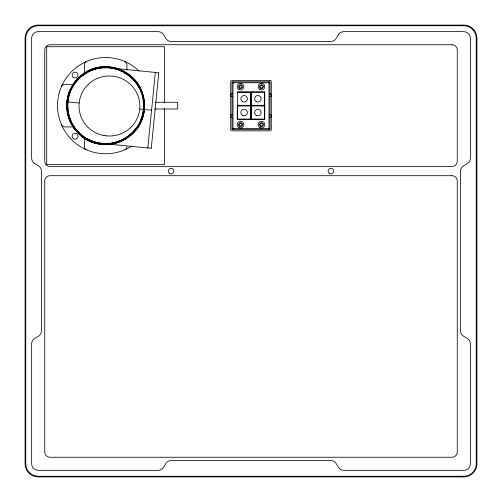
<?xml version="1.0" encoding="UTF-8"?>
<svg xmlns="http://www.w3.org/2000/svg" width="502" height="502" viewBox="0 0 502 502"><rect width="100%" height="100%" fill="white"/><g stroke="black" fill="none" stroke-linecap="round" stroke-linejoin="round"><path stroke-width="0.75" d="M67.004 101.799C63.98 125.914 87.348 148.09 111.319 143.923C130.194 141.206 145.178 123.392 144.25 104.303C143.93 81.945 121.81 63.666 99.766 67.331C82.661 69.866 68.592 84.706 66.942 101.799A35.435 32.184 -84.3 0 1 67.437 98.053L68.184 94.909M67.714 101.875C65.919 118.403 76.16 135.094 91.621 141.156A46.215 41.942 -84.3 0 0 112.291 143.29C121.578 141.551 130.162 136.475 135.973 129.001A35.196 31.946 -84.3 0 0 141.15 119.771L142.7 114.826A35.705 32.404 -84.3 0 0 139.989 88.691C135.735 80.232 128.336 73.556 119.564 70.035A46.215 41.942 -84.3 0 0 98.881 68.059C82.529 70.958 69.201 85.309 67.714 101.875L79.178 103.01A29.662 29.411 -84.3 0 0 79.467 111.155A29.813 29.555 -84.3 0 0 79.893 113.157L80.471 115.171A29.492 29.241 -84.3 0 0 84.116 122.651L85.39 124.408A30.283 30.02 -84.3 0 0 91.653 130.357L93.541 131.599A30.854 30.591 -84.3 0 0 101.875 135.069L104.008 135.527M237.251 92.217L237.578 91.885L250.893 91.973L251 105.313M147.826 147.964L155.325 72.432L117.587 68.661M151.284 148.266L158.77 72.821M79.178 103.01L79.335 101.705A29.518 29.267 -84.3 0 1 81.958 93.033M66.816 108.909A35.523 32.272 -84.3 0 1 66.866 101.787L69.012 92.362L73.242 83.997L75.294 81.205A39.438 35.811 -84.2 0 1 78.124 78.086L80.847 75.582M143.12 116.263L143.854 113.226A35.435 32.203 -84.3 0 0 144.419 109.486A35.523 32.272 -84.3 0 0 144.463 102.37M140.704 120.034L139.882 121.942A34.902 31.733 -84.1 0 1 138.571 124.465M69.527 91.025L71.008 87.787A37.399 33.96 -84.3 0 1 73.116 84.217L78.958 77.245L87.53 71.146M82.033 92.883L83.131 90.824A29.518 29.267 -84.3 0 1 88.176 84.443M140.485 123.065L141.752 120.254A36.025 32.743 -84.4 0 0 143.07 116.483M140.284 123.461L140.284 123.461A37.399 33.992 -84.4 0 1 138.188 127.075L136.331 129.635M138.408 124.791L137.215 126.717M137.059 126.956L136.117 128.292M135.728 128.801L135.703 128.838A38.71 35.09 -84.3 0 1 130.131 134.643L124.076 138.841L117.217 141.809M136.092 129.943L135.992 130.062A39.438 35.843 -84.5 0 1 133.174 133.218L130.727 135.446M131.643 126.548L133.187 124.803A29.787 29.536 -84.3 0 0 134.963 122.388L136.337 120.103A29.386 29.135 -84.3 0 0 137.711 117.198L138.615 114.651A28.783 28.532 -84.3 0 0 139.807 104.014L139.638 102.383A29.474 29.223 -84.3 0 0 138.571 97.444L138.031 95.863A29.737 29.48 -84.3 0 0 136.626 92.669L135.082 90.002A30.616 30.352 -84.3 0 0 133.03 87.185L131.016 84.97A30.697 30.434 -84.3 0 0 128.443 82.686L126.008 80.941A31.331 31.061 -84.3 0 0 123.115 79.285L120.436 78.092A31.243 30.973 -84.3 0 0 117.349 77.082L114.544 76.461A31.526 31.256 -84.3 0 0 111.381 76.078L108.583 76.009A30.892 30.628 -84.3 0 0 99.885 77.459L97.532 78.331M132.635 132.352L132.202 132.779M132.258 132.723L130.307 134.511A38.472 37.386 -89.9 0 1 129.497 135.189A37.939 37.926 -43.3 0 0 131.675 133.281L131.788 133.181M88.289 84.33L90.109 82.736A30.17 29.913 -84.3 0 1 97.344 78.412M81.28 76.499C62.794 90.881 63.49 121.992 82.391 135.672M81.098 76.655L82.052 75.871M81.487 76.329L89.08 71.46M124.094 139.951L126.956 138.251A41.823 38.02 -84.6 0 0 130.344 135.791M87.643 71.083L91.132 69.477M123.63 140.196L120.348 141.715M89.281 71.366L92.098 70.154M120.248 140.692L117.801 141.614A44.873 40.668 -83.9 0 1 110.49 143.29M121.013 133.758L122.902 132.917A30.741 30.478 -84.3 0 0 125.374 131.574L127.357 130.269A30.54 30.277 -84.3 0 0 131.405 126.786M120.813 133.839L120.737 133.865A31.249 30.98 -84.3 0 1 116.031 135.302L113.634 135.722A31.381 31.111 -84.3 0 1 108.84 136.004L106.625 135.879M91.251 69.433L94.828 68.209M120.028 141.846L116.514 143.051M92.318 70.073L91.797 70.274A38.767 37.819 -78.5 0 0 82.171 75.821M92.236 70.104L94.056 69.471M92.462 70.016L93.366 69.696M94.006 69.483L94.345 69.376M94.238 69.414L94.577 69.307M94.401 69.364L95.104 69.15M94.633 69.289L95.901 68.931A45.299 41.064 -84.1 0 1 102.885 67.77M94.947 68.172L98.549 67.331M116.332 143.101L113.063 143.886M98.668 67.306L102.245 66.829M112.605 143.967L110.001 144.35M110.233 143.34L111.212 143.202A39.959 38.918 83.3 0 0 112.931 142.913L113.195 142.857A39.859 38.761 -89.4 0 0 116.646 141.934M110.277 143.334L109.041 143.465M109.882 144.369L109.122 144.444M109.593 143.409L109.129 143.453M102.37 66.816L105.866 66.678M108.909 144.463L105.602 144.595M108.815 143.484L107.535 143.566A46.077 41.766 -83.4 0 1 103.243 143.534L101.887 143.428L102.358 143.472A39.721 38.685 85.5 0 0 108.551 143.503M102.979 67.751L108.495 67.77A46.222 41.917 -83.9 0 1 109.392 67.845L110.741 68.008A45.902 41.61 -85.2 0 1 117.794 69.69M38.196 25.1L463.804 25.1A13.096 13.096 0 0 1 476.9 38.196L476.9 463.804A13.096 13.096 0 0 1 463.804 476.9L38.196 476.9A13.096 13.096 0 0 1 25.1 463.804L25.1 38.196A13.096 13.096 0 0 1 38.196 25.1L38.196 25.753A12.443 12.443 0 0 0 25.753 38.196L25.753 463.804A12.443 12.443 0 0 0 38.196 476.247L463.804 476.247A12.443 12.443 0 0 0 476.247 463.804L476.247 38.196A12.443 12.443 0 0 0 463.804 25.753L38.196 25.753M25.1 38.196L25.753 38.196M476.247 38.196L476.9 38.196M232.991 81.807L269.009 81.807A0.985 0.985 0 0 1 269.988 82.786L269.988 128.493A0.985 0.985 0 0 1 269.009 129.472L232.991 129.472A0.985 0.985 0 0 1 232.012 128.493L232.012 82.786A0.985 0.985 0 0 1 232.991 81.807L232.991 129.46M232.024 82.786L269.976 82.786M251.326 91.885L264.422 91.885M264.422 92.217L237.578 92.217L237.578 105.313L264.422 105.313M237.904 92.412L251.772 92.412M155.344 102.264L177.664 102.264L177.664 109.003L154.572 109.009M251.326 105.64L264.422 105.64L264.749 105.966L264.749 119.062L251.326 119.062M250.956 105.966L237.295 105.966L237.251 119.062L250.956 119.062M264.705 105.966L251.326 105.966L251.326 119.344L264.422 119.388L264.422 105.966M250.228 118.867L251.772 118.867M232.024 128.493L269.976 128.493M25.1 463.804L25.753 463.804M476.247 463.804L476.9 463.804M105.991 66.678L112.806 67.343M105.288 144.595L98.587 143.955M155.313 72.539L158.764 72.884M139.744 109.022L143.302 109.38M144.626 109.511L151.573 110.202M147.833 147.858L151.29 148.203M147.82 147.99L109.869 144.225M101.724 143.415L98.166 142.875A39.608 38.585 86.4 0 1 88.17 139.349L87.762 139.148L88.057 139.299M112.956 67.375L116.382 68.19M98.323 143.905L95.016 143.12M115.987 69.1L112.172 68.228A39.369 38.347 -77.1 0 0 109.624 67.852L109.392 67.845A39.683 38.635 -73 0 0 95.229 69.157M95.054 142.11L92.142 141.137A45.048 40.813 -84.9 0 1 88.879 139.688L88.201 139.374M116.477 68.216L119.903 69.383M94.796 143.057L91.383 141.897M117.92 69.703L123.517 72.131M120.009 69.427L123.21 70.864M91.27 141.853L87.925 140.34M120.919 70.87L121.145 70.97A44.565 40.355 -85.2 0 1 124.609 72.796L130.42 76.862M123.486 71.008L126.768 72.903M123.436 72.181L124.722 72.853M87.787 140.271L84.512 138.37M87.574 139.048L85.189 137.642M87.417 138.96L85.051 137.548M82.686 135.891L85.095 137.579M126.862 72.966L129.114 74.547M84.411 138.307L81.299 136.055M129.215 74.622L129.98 75.218M75.369 129.899L73.901 128.23L69.621 120.486L68.366 115.968M76.354 131.009C97.871 158.092 144.952 141.382 144.331 106.512M76.605 130.118L75.758 129.083M135.647 80.797L133.306 78.212A42.883 38.98 -84.1 0 0 130.087 75.281M75.601 130.445L77.967 133.068A42.883 38.943 -84.5 0 0 81.211 135.967M75.683 128.983L74.44 127.288M136.657 83.727L134.862 81.38A37.939 37.914 54.6 0 1 136.607 83.652L137.341 84.725M137.228 84.556L138.32 86.294M138.326 84.436L140.152 87.561M138.596 86.771L139.958 89.381M140.158 87.58L140.196 87.643A38.227 34.745 -84.3 0 1 141.947 91.477L143.101 94.947M140.027 89.525L140.742 91.176M140.805 91.326L141.646 93.636M141.696 93.799L142.342 96.058A35.41 32.222 -84.4 0 1 142.919 98.781M142.493 93.805C136.205 70.33 105.727 59.18 85.459 72.313L84.323 73.028A41.823 37.976 -84.1 0 0 80.96 75.526M142.907 95.311L144.2 101.31M66.829 109.053L67.952 114.462M142.957 99.013L143.271 101.304M67.117 111.469L67.268 112.404A36.539 33.182 -84.4 0 0 68.184 116.326L69.339 119.796A38.227 34.72 -84.4 0 0 71.096 123.624L72.953 126.837A40.474 36.753 -84.5 0 0 75.513 130.319M144.444 102.163L144.005 98.875A36.539 33.207 -84.3 0 0 143.114 94.941M66.866 101.787L67.023 107.735M463.804 25.1L463.804 25.753M463.804 476.247L463.804 476.9M269.009 81.813L269.009 129.46M264.749 92.217L264.749 105.313M264.422 91.929L264.422 105.596M264.096 104.862L264.096 106.418M251.653 106.292L251.653 118.736M251.326 91.929L251.326 105.596M251 105.966L251 119.062M250.674 92.217L250.674 105.313M237.904 104.862L237.904 106.418M164.568 102.904L164.568 46.705L46.705 46.705L46.705 164.568L164.568 164.568L164.568 108.369M126.912 70.324L126.912 64.557A3.276 3.276 0 0 0 124.954 61.558M38.196 476.247L38.196 476.9M271.331 95.462A1.374 1.374 0 0 1 269.838 96.528M269.838 93.792A1.374 1.374 0 0 1 271.331 94.865M232.162 96.528A1.374 1.374 0 0 1 230.669 95.462M230.669 94.865A1.374 1.374 0 0 1 232.162 93.792M232.162 117.481A1.374 1.374 0 0 1 230.669 116.414M230.669 115.818A1.374 1.374 0 0 1 232.162 114.751M271.331 116.414A1.374 1.374 0 0 1 269.838 117.481M269.838 114.751A1.374 1.374 0 0 1 271.331 115.818M131.392 146.295A48.129 48.129 0 0 1 67.124 134.498A48.129 48.129 0 0 1 73.85 69.508A48.129 48.129 0 0 1 139.167 71.115M61.558 124.954A3.276 3.276 0 0 0 64.557 126.912L72.489 126.912A3.276 3.276 0 0 1 73.487 127.069M61.558 86.325A3.276 3.276 0 0 1 64.557 84.367L72.489 84.367A3.276 3.276 0 0 0 73.487 84.21M86.325 61.558A3.276 3.276 0 0 0 84.367 64.557L84.367 72.489A3.276 3.276 0 0 1 84.21 73.487M123.617 72.188A37.976 37.976 0 0 1 124.829 72.865M126.912 146.722A3.276 3.276 0 0 1 124.954 149.721M84.01 137.303A3.276 3.276 0 0 1 84.367 138.79L84.367 146.722A3.276 3.276 0 0 0 86.325 149.721M123.843 72.382A37.914 37.914 0 0 1 125.042 73.066M143.214 101.316A36.1 32.856 -84.3 0 1 143.246 109.373A36.037 32.774 -84.2 0 1 140.773 119.671M130.369 76.925A39.959 36.163 -84.8 0 1 139.631 88.804M123.617 72.288A39.495 38.265 -82.9 0 1 134.731 81.493M79.385 78.287A37.631 36.822 -82.6 0 0 67.864 101.887A37.625 36.822 -86.1 0 0 74.491 127.251M68.228 94.803A36.025 32.718 -84.3 0 1 69.533 91.031M101.887 143.415A45.977 41.597 -87.6 0 1 95.286 142.072M85.064 137.523A38.761 37.813 89.8 0 1 76.731 130.219M129.447 135.126A39.413 38.29 -89.6 0 1 120.229 140.648M135.509 128.707A38.014 36.828 -87.4 0 1 132.484 132.202M106.669 135.885A31.249 30.98 -84.3 0 1 104.052 135.534M116.138 69.144A40.028 38.993 -71 0 1 120.926 70.864M135.785 80.935A40.474 36.784 -84.2 0 1 138.339 84.43M338.266 34.92L336.378 38.196A6.545 6.545 0 0 1 330.705 41.471L171.295 41.471A6.545 6.545 0 0 1 165.622 38.196L163.734 34.92A6.545 6.545 0 0 0 158.067 31.645L38.196 31.645A6.545 6.545 0 0 0 31.645 38.196L31.645 158.067A6.545 6.545 0 0 0 34.92 163.734L38.196 165.622A6.545 6.545 0 0 1 41.471 171.295L41.471 330.705A6.545 6.545 0 0 1 38.196 336.378L34.92 338.266A6.545 6.545 0 0 0 31.645 343.933L31.645 463.804A6.545 6.545 0 0 0 38.196 470.355L158.067 470.355A6.545 6.545 0 0 0 163.734 467.08L165.622 463.804A6.545 6.545 0 0 1 171.295 460.529L330.705 460.529A6.545 6.545 0 0 1 336.378 463.804L338.266 467.08A6.545 6.545 0 0 0 343.933 470.355L463.804 470.355A6.545 6.545 0 0 0 470.355 463.804L470.355 343.933A6.545 6.545 0 0 0 467.08 338.266L463.804 336.378A6.545 6.545 0 0 1 460.529 330.705L460.529 171.295A6.545 6.545 0 0 1 463.804 165.622L467.08 163.734A6.545 6.545 0 0 0 470.355 158.067L470.355 38.196A6.545 6.545 0 0 0 463.804 31.645L343.933 31.645A6.545 6.545 0 0 0 338.266 34.92M452.02 44.741L49.98 44.741A5.24 5.24 0 0 0 44.741 49.98L44.741 161.293A5.24 5.24 0 0 0 49.98 166.532L452.02 166.532A5.24 5.24 0 0 0 457.259 161.293L457.259 49.98A5.24 5.24 0 0 0 452.02 44.741M269.988 80.427L232.012 80.427A1.311 1.311 0 0 0 230.7 81.738L230.7 129.535A1.311 1.311 0 0 0 232.012 130.846L269.988 130.846A1.311 1.311 0 0 0 271.3 129.535L271.3 81.738A1.311 1.311 0 0 0 269.988 80.427M250.674 105.64L237.578 105.64L237.578 119.344L250.674 119.388L250.674 105.684M452.02 175.7L49.98 175.7A5.24 5.24 0 0 0 44.741 180.94L44.741 452.02A5.24 5.24 0 0 0 49.98 457.259L452.02 457.259A5.24 5.24 0 0 0 457.259 452.02L457.259 180.94A5.24 5.24 0 0 0 452.02 175.7M169.726 173.529A2.78 2.78 0 0 0 173.899 171.119A2.78 2.78 0 0 0 169.726 168.71A2.78 2.78 0 0 0 169.726 173.529M239.837 87.837A1.374 1.374 0 0 0 241.901 86.651A1.374 1.374 0 0 0 239.837 85.459A1.374 1.374 0 0 0 239.837 87.837M239.837 125.82A1.374 1.374 0 0 0 241.901 124.628A1.374 1.374 0 0 0 239.837 123.436A1.374 1.374 0 0 0 239.837 125.82M329.494 173.529A2.78 2.78 0 0 0 333.667 171.119A2.78 2.78 0 0 0 329.494 168.71A2.78 2.78 0 0 0 329.494 173.529M260.701 87.787A1.374 1.374 0 0 0 262.847 86.752A1.374 1.374 0 0 0 260.877 85.409A1.374 1.374 0 0 0 260.701 87.787M260.701 125.764A1.374 1.374 0 0 0 262.847 124.728A1.374 1.374 0 0 0 260.877 123.392A1.374 1.374 0 0 0 260.701 125.764M256.133 115.284A3.276 3.276 0 0 0 261.147 112.63A3.276 3.276 0 0 0 256.34 109.618A3.276 3.276 0 0 0 256.133 115.284M242.384 101.536A3.276 3.276 0 0 0 247.398 98.881A3.276 3.276 0 0 0 242.591 95.869A3.276 3.276 0 0 0 242.384 101.536M239.517 126.234A1.901 1.901 0 0 0 242.422 124.697A1.901 1.901 0 0 0 239.636 122.946A1.901 1.901 0 0 0 239.517 126.234M238.751 127.458A3.338 3.338 0 0 0 243.859 124.747A3.338 3.338 0 0 0 238.958 121.679A3.338 3.338 0 0 0 238.751 127.458M259.703 89.481A3.338 3.338 0 0 0 264.811 86.771A3.338 3.338 0 0 0 259.91 83.696A3.338 3.338 0 0 0 259.703 89.481M259.703 127.458A3.338 3.338 0 0 0 264.811 124.747A3.338 3.338 0 0 0 259.91 121.679A3.338 3.338 0 0 0 259.703 127.458M260.469 126.234A1.901 1.901 0 0 0 263.374 124.697A1.901 1.901 0 0 0 260.588 122.946A1.901 1.901 0 0 0 260.469 126.234M238.751 89.481A3.338 3.338 0 0 0 243.859 86.771A3.338 3.338 0 0 0 238.958 83.696A3.338 3.338 0 0 0 238.751 89.481M239.517 88.258A1.901 1.901 0 0 0 242.422 86.72A1.901 1.901 0 0 0 239.636 84.97A1.901 1.901 0 0 0 239.517 88.258M260.469 88.258A1.901 1.901 0 0 0 263.374 86.72A1.901 1.901 0 0 0 260.588 84.97A1.901 1.901 0 0 0 260.469 88.258M256.133 101.536A3.276 3.276 0 0 0 261.147 98.881A3.276 3.276 0 0 0 256.34 95.869A3.276 3.276 0 0 0 256.133 101.536M242.384 115.284A3.276 3.276 0 0 0 247.398 112.63A3.276 3.276 0 0 0 242.591 109.618A3.276 3.276 0 0 0 242.384 115.284M73.562 77.603A2.949 2.949 0 0 0 78.023 75.137A2.949 2.949 0 0 0 73.656 72.501A2.949 2.949 0 0 0 73.562 77.603M73.562 138.721A2.949 2.949 0 0 0 78.023 136.249A2.949 2.949 0 0 0 73.656 133.62A2.949 2.949 0 0 0 73.562 138.721"/></g></svg>
